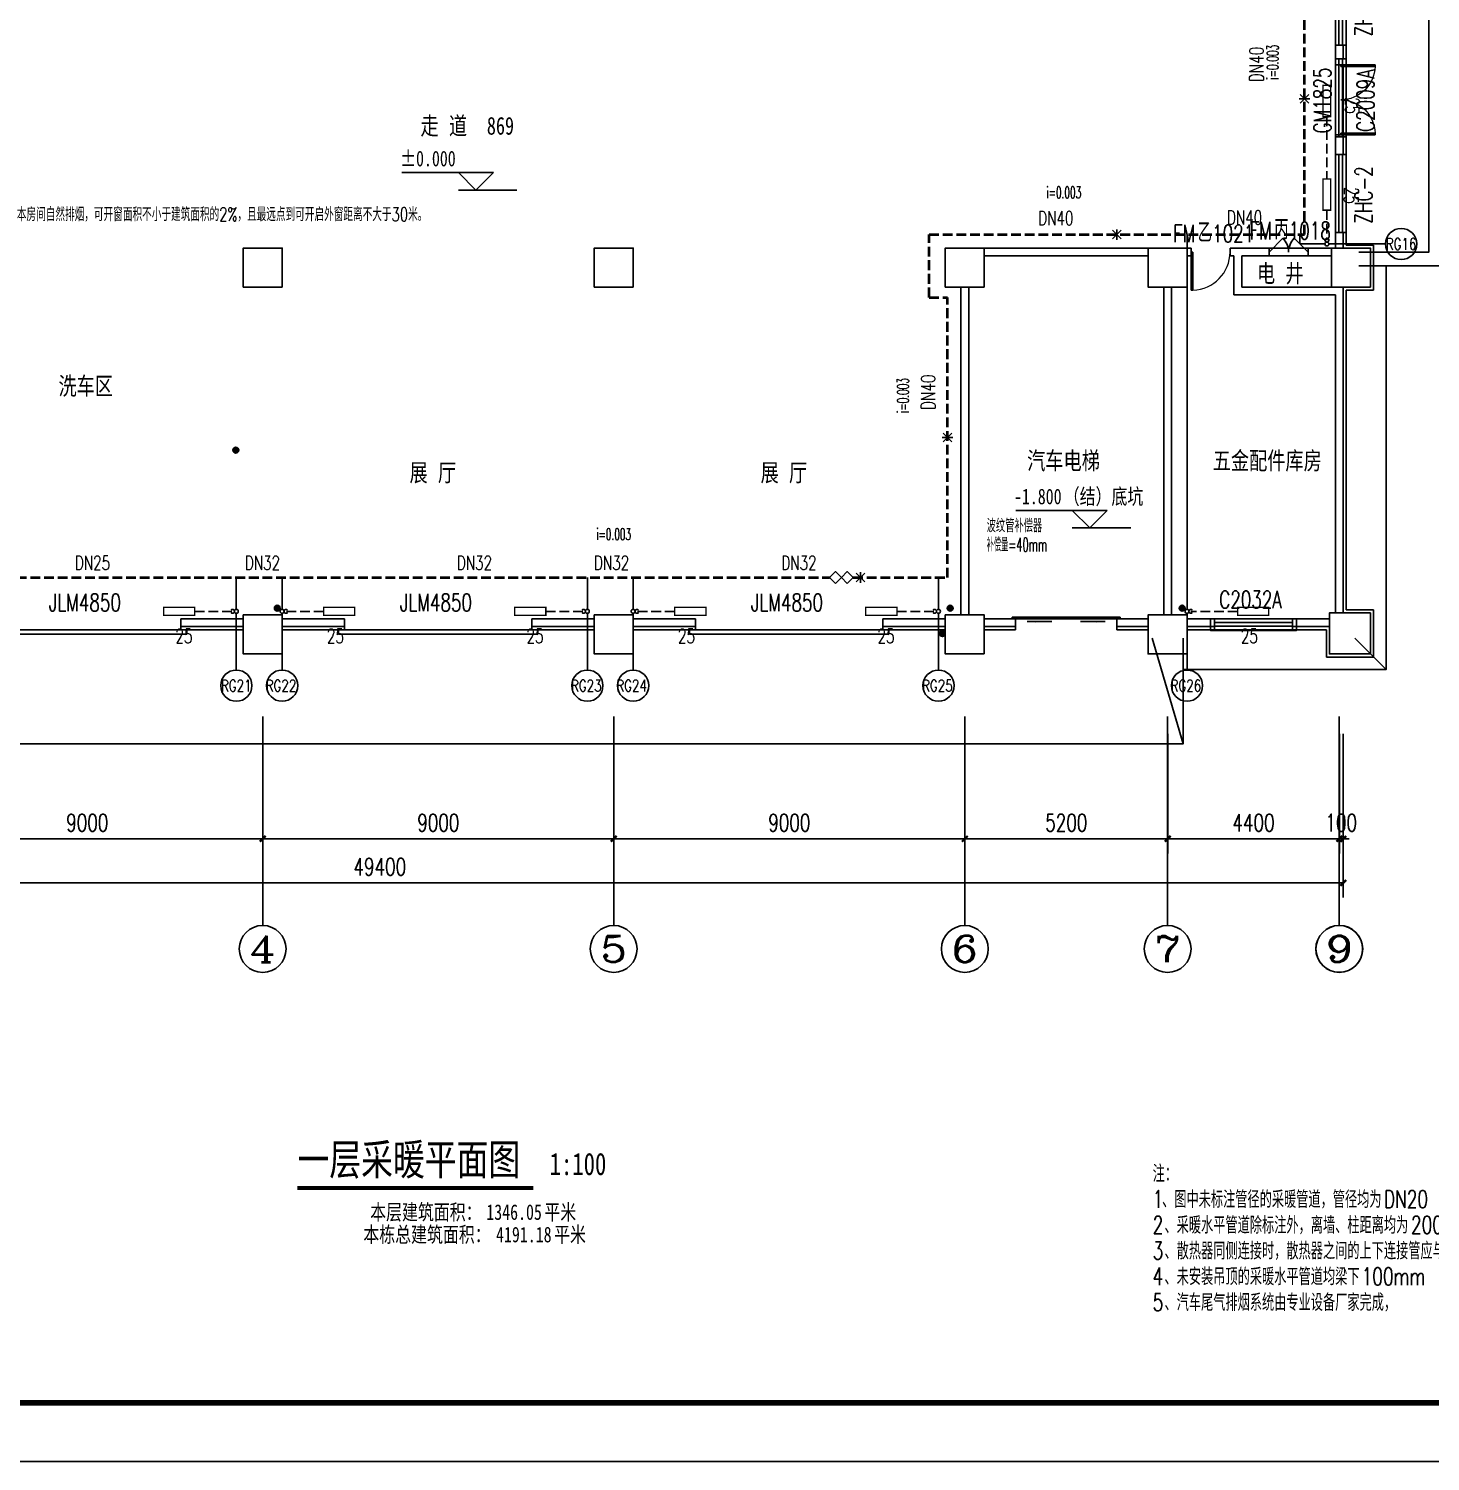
# Model space of a CAD drawing. Extents: x -37230 to 424755, y -141014 to 127947.
# Drawn here: x 82791 to 118727, y -3727 to 32990 of the extents above; entities that cross this region are included whole.
import ezdxf
from ezdxf.enums import TextEntityAlignment as Align

# ---------------------------------------------------------------- set-up
doc = ezdxf.new("R2010")
doc.units = 0
doc.header["$LTSCALE"] = 1000
doc.header["$MEASUREMENT"] = 0
doc.linetypes.add('DASH', pattern=[0.35, 0.25, -0.1])
for name, color, linetype in [('AXIS', 3, 'Continuous'), ('AXIS_TEXT', 7, 'Continuous'), ('COLUMN', 8, 'Continuous'), ('DIM-暖供水', 3, 'Continuous'), ('DIM_SYMB', 3, 'Continuous'), ('PIPE-暖供支管', 4, 'Continuous'), ('PIPE-暖回支管', 4, 'DASH'), ('PUB_TEXT(除标注、表格文字外各种说明文字)', 7, 'Continuous'), ('PUB_Title(图框)', 130, 'Continuous'), ('S_GROUND(给排水)', 143, 'Continuous'), ('SURFACE', 5, 'Continuous'), ('TH-散热器', 4, 'Continuous'), ('TH_TEXT', 7, 'Continuous'), ('TWT_TITLE', 7, 'Continuous'), ('VALVE-暖供水', 7, 'Continuous'), ('VPIPE-暖供支管', 4, 'Continuous'), ('WINDOW_TEXT', 8, 'Continuous'), ('暖通底图', 8, 'Continuous'), ('设备以及附件层', 7, 'Continuous')]:
    doc.layers.add(name, color=color, linetype=linetype)
doc.layers.add('PIPE-暖回水', color=2, linetype='DASH', lineweight=40)
doc.styles.add('-宋体', font='', dxfattribs={"width": 0.75})
doc.styles.add('_TCH_AXIS', font='COMPLEX', dxfattribs={"bigfont": 'GBCBIG'})
doc.styles.add('_TCH_DIM', font='SIMPLEX', dxfattribs={"bigfont": 'GBCBIG'})
doc.styles.add('_TCH_DIM_T3', font='SIMPLEX', dxfattribs={"width": 0.705882, "bigfont": 'GBCBIG'})
doc.styles.add('_TCH_WINDOW', font='SIMPLEX', dxfattribs={"height": 3.5, "bigfont": 'GBCBIG'})
doc.styles.add('_THVAC_DIM', font='SIMPLEX', dxfattribs={"width": 0.8, "height": 3.5, "bigfont": 'HZTXT'})
doc.styles.add('_THVAC_SERIAL', font='COMPLEX', dxfattribs={"width": 0.8, "height": 3.5, "bigfont": 'HZTXT'})
doc.styles.add('COMPLEX', font='COMPLEX')
doc.styles.add('DIM_FONT', font='SIMPLEX', dxfattribs={"width": 0.7, "bigfont": 'GBCBIG'})
doc.styles.get('-宋体').set_extended_font_data('SimSun')
doc.dimstyles.new('_TCH_ARCH&&150', dxfattribs={"dimscale": 1.5, "dimtxt": 350, "dimasz": 100, "dimexe": 250, "dimexo": 300, "dimgap": 100, "dimtad": 1, "dimdec": 0, "dimzin": 0, "dimdsep": 46, "dimtxsty": 'DIM_FONT', "dimblk": 'ARCHTICK', "dimcen": 0.09, "dimclrt": 7, "dimazin": 2, "dimtfac": 1, "dimtdec": 0, "dimtix": 1, "dimtmove": 2, "dimatfit": 3, "dimfxl": 0, "dimtolj": 1, "dimtzin": 0, "dimarcsym": 0})

# ---------------------------------------------------------------- blocks, each defined once
blk = doc.blocks.new('geipaishuiguan')
at = {"layer": 'S_GROUND(给排水)'}
for p, q in [((-50313, 82116), (-50313, 81971)), ((-50275, 82043), (-50313, 82043)), ((-50275, 82116), (-50275, 81971))]:
    blk.add_line(p, q, dxfattribs=at)
for radius in [75, 50]:
    blk.add_circle((-50294, 82043), radius, dxfattribs=at)
blk = doc.blocks.new('gouzaozhuyi')
at = {"layer": 'COLUMN'}
blk.add_lwpolyline([(-113223, -21566), (-113223, -21866), (-113323, -21866), (-113323, -21566), (-113223, -21566)], dxfattribs=at)
blk = doc.blocks.new('我')
at = {"layer": 'TWT_TITLE'}
blk.add_lwpolyline([(-144001, -68537), (-54901, -68537), (-54901, -5537), (-144001, -5537)], close=True, dxfattribs=at)
at = {"layer": 'TWT_TITLE', "const_width": 150}
blk.add_lwpolyline([(-140251, -67037), (-56401, -67037), (-56401, -7037), (-140251, -7037)], close=True, dxfattribs=at)
blk = doc.blocks.new('_ArchTick')
at = {"color": 0, "linetype": 'ByBlock', "const_width": 0.4}
blk.add_lwpolyline([(-0.5, -0.5), (0.5, 0.5)], dxfattribs=at)
blk = doc.blocks.new('*D77')
at = {"layer": 'AXIS', "color": 0, "lineweight": -2}
for p, q in [((79791, 14915), (79791, 11852)), ((88791, 14915), (88791, 11852)), ((79791, 12227), (88791, 12227))]:
    blk.add_line(p, q, dxfattribs=at)
at = {"layer": 'Defpoints', "color": 0}
for p in [(79791, 15365), (88791, 15365), (88791, 12227)]:
    blk.add_point(p, dxfattribs=at)
at = {"layer": 'AXIS', "color": 0, "lineweight": -2, "xscale": 150, "yscale": 150, "zscale": 150, "rotation": 180}
blk.add_blockref('_ArchTick', (79791, 12227), dxfattribs=at)
at = {"layer": 'AXIS', "color": 0, "lineweight": -2, "xscale": 150, "yscale": 150, "zscale": 150}
blk.add_blockref('_ArchTick', (88791, 12227), dxfattribs=at)
at = {"layer": 'AXIS', "color": 7, "insert": (84291, 12639), "char_height": 446.2, "attachment_point": 5, "style": '_TCH_DIM_T3'}
blk.add_mtext('\\A1;9000', dxfattribs=at)
blk = doc.blocks.new('*D78')
at = {"layer": 'AXIS', "color": 0, "lineweight": -2}
for p, q in [((88791, 14915), (88791, 11852)), ((97791, 14915), (97791, 11852)), ((88791, 12227), (97791, 12227))]:
    blk.add_line(p, q, dxfattribs=at)
at = {"layer": 'Defpoints', "color": 0}
for p in [(88791, 15365), (97791, 15365), (97791, 12227)]:
    blk.add_point(p, dxfattribs=at)
at = {"layer": 'AXIS', "color": 0, "lineweight": -2, "xscale": 150, "yscale": 150, "zscale": 150, "rotation": 180}
blk.add_blockref('_ArchTick', (88791, 12227), dxfattribs=at)
at = {"layer": 'AXIS', "color": 0, "lineweight": -2, "xscale": 150, "yscale": 150, "zscale": 150}
blk.add_blockref('_ArchTick', (97791, 12227), dxfattribs=at)
at = {"layer": 'AXIS', "color": 7, "insert": (93291, 12639), "char_height": 446.2, "attachment_point": 5, "style": '_TCH_DIM_T3'}
blk.add_mtext('\\A1;9000', dxfattribs=at)
blk = doc.blocks.new('*D79')
at = {"layer": 'AXIS', "color": 0, "lineweight": -2}
for p, q in [((97791, 14915), (97791, 11852)), ((106791, 14915), (106791, 11852)), ((97791, 12227), (106791, 12227))]:
    blk.add_line(p, q, dxfattribs=at)
at = {"layer": 'Defpoints', "color": 0}
for p in [(97791, 15365), (106791, 15365), (106791, 12227)]:
    blk.add_point(p, dxfattribs=at)
at = {"layer": 'AXIS', "color": 0, "lineweight": -2, "xscale": 150, "yscale": 150, "zscale": 150, "rotation": 180}
blk.add_blockref('_ArchTick', (97791, 12227), dxfattribs=at)
at = {"layer": 'AXIS', "color": 0, "lineweight": -2, "xscale": 150, "yscale": 150, "zscale": 150}
blk.add_blockref('_ArchTick', (106791, 12227), dxfattribs=at)
at = {"layer": 'AXIS', "color": 7, "insert": (102291, 12639), "char_height": 446.2, "attachment_point": 5, "style": '_TCH_DIM_T3'}
blk.add_mtext('\\A1;9000', dxfattribs=at)
blk = doc.blocks.new('*D80')
at = {"layer": 'AXIS', "color": 0, "lineweight": -2}
for p, q in [((106791, 14915), (106791, 11852)), ((111991, 14915), (111991, 11852)), ((106791, 12227), (111991, 12227))]:
    blk.add_line(p, q, dxfattribs=at)
at = {"layer": 'Defpoints', "color": 0}
for p in [(106791, 15365), (111991, 15365), (111991, 12227)]:
    blk.add_point(p, dxfattribs=at)
at = {"layer": 'AXIS', "color": 0, "lineweight": -2, "xscale": 150, "yscale": 150, "zscale": 150, "rotation": 180}
blk.add_blockref('_ArchTick', (106791, 12227), dxfattribs=at)
at = {"layer": 'AXIS', "color": 0, "lineweight": -2, "xscale": 150, "yscale": 150, "zscale": 150}
blk.add_blockref('_ArchTick', (111991, 12227), dxfattribs=at)
at = {"layer": 'AXIS', "color": 7, "insert": (109391, 12639), "char_height": 446.2, "attachment_point": 5, "style": '_TCH_DIM_T3'}
blk.add_mtext('\\A1;5200', dxfattribs=at)
blk = doc.blocks.new('*D81')
at = {"layer": 'AXIS', "color": 0, "lineweight": -2}
for p, q in [((111991, 14915), (111991, 11852)), ((116391, 14915), (116391, 11852)), ((111991, 12227), (116391, 12227))]:
    blk.add_line(p, q, dxfattribs=at)
at = {"layer": 'Defpoints', "color": 0}
for p in [(111991, 15365), (116391, 15365), (116391, 12227)]:
    blk.add_point(p, dxfattribs=at)
at = {"layer": 'AXIS', "color": 0, "lineweight": -2, "xscale": 150, "yscale": 150, "zscale": 150, "rotation": 180}
blk.add_blockref('_ArchTick', (111991, 12227), dxfattribs=at)
at = {"layer": 'AXIS', "color": 0, "lineweight": -2, "xscale": 150, "yscale": 150, "zscale": 150}
blk.add_blockref('_ArchTick', (116391, 12227), dxfattribs=at)
at = {"layer": 'AXIS', "color": 7, "insert": (114191, 12639), "char_height": 446.2, "attachment_point": 5, "style": '_TCH_DIM_T3'}
blk.add_mtext('\\A1;4400', dxfattribs=at)
blk = doc.blocks.new('*D82')
at = {"layer": 'AXIS', "color": 0, "lineweight": -2}
for p, q in [((116391, 14915), (116391, 11852)), ((116491, 14915), (116491, 11852)), ((116391, 12227), (116241, 12227)), ((116391, 12227), (116491, 12227)), ((116491, 12227), (116641, 12227))]:
    blk.add_line(p, q, dxfattribs=at)
at = {"layer": 'Defpoints', "color": 0}
for p in [(116391, 15365), (116491, 15365), (116491, 12227)]:
    blk.add_point(p, dxfattribs=at)
at = {"layer": 'AXIS', "color": 0, "lineweight": -2, "xscale": 150, "yscale": 150, "zscale": 150}
blk.add_blockref('_ArchTick', (116391, 12227), dxfattribs=at)
at = {"layer": 'AXIS', "color": 0, "lineweight": -2, "xscale": 150, "yscale": 150, "zscale": 150, "rotation": 180}
blk.add_blockref('_ArchTick', (116491, 12227), dxfattribs=at)
at = {"layer": 'AXIS', "color": 7, "insert": (116441, 12639), "char_height": 446.2, "attachment_point": 5, "style": '_TCH_DIM_T3'}
blk.add_mtext('\\A1;100', dxfattribs=at)
blk = doc.blocks.new('*D83')
at = {"layer": 'AXIS', "color": 0, "lineweight": -2}
for p, q in [((67091, 14915), (67091, 10723)), ((116491, 14915), (116491, 10723)), ((67091, 11098), (116491, 11098))]:
    blk.add_line(p, q, dxfattribs=at)
at = {"layer": 'Defpoints', "color": 0}
for p in [(67091, 15365), (116491, 15365), (116491, 11098)]:
    blk.add_point(p, dxfattribs=at)
at = {"layer": 'AXIS', "color": 0, "lineweight": -2, "xscale": 150, "yscale": 150, "zscale": 150, "rotation": 180}
blk.add_blockref('_ArchTick', (67091, 11098), dxfattribs=at)
at = {"layer": 'AXIS', "color": 0, "lineweight": -2, "xscale": 150, "yscale": 150, "zscale": 150}
blk.add_blockref('_ArchTick', (116491, 11098), dxfattribs=at)
at = {"layer": 'AXIS', "color": 7, "insert": (91791, 11510), "char_height": 446.2, "attachment_point": 5, "style": '_TCH_DIM_T3'}
blk.add_mtext('\\A1;49400', dxfattribs=at)
blk = doc.blocks.new('_AXISO')
blk.add_circle((0, 0), 0.5)
at = {"layer": 'AXIS_TEXT', "style": 'COMPLEX', "width": 1.041667}
blk.add_attdef('A', text='', height=0.56, dxfattribs=at).set_placement((-0.25, -0.28), (0.25, -0.28), align=Align.FIT)
blk = doc.blocks.new('$DorLib2D$00000116')
at = {"color": 0}
for p, q in [((-0.5, 0), (-0.146, 0.354)), ((0.5, 0), (0.146, 0.354))]:
    blk.add_line(p, q, dxfattribs=at)
for centre, start, end in [((-0.5, 0), 0, 45), ((0.5, 0), 135, 180)]:
    blk.add_arc(centre, 0.5, start, end, dxfattribs=at)
blk = doc.blocks.new('$DorLib2D$00000001')
for p, q in [((0.45, 0.975), (0.5, 0.975)), ((0.45, 0), (0.45, 0.975)), ((0.5, 0), (0.5, 0.975)), ((0.5, 0), (0.45, 0))]:
    blk.add_line(p, q)
at = {"lineweight": 13}
blk.add_arc((0.475, 0), 0.975, 91.4693, 180, dxfattribs=at)
blk = doc.blocks.new('$DorLib2D$00000126')
at = {"color": 0, "linetype": 'Continuous'}
for p, q in [((-0.532, 0.5), (-0.532, 0.9)), ((0.532, 0.9), (0.532, 0.5))]:
    blk.add_line(p, q, dxfattribs=at)
at = {"color": 0, "linetype": 'DASH'}
for p, q in [((-0.532, 0.9), (0.532, 0.9)), ((-0.532, 0.5), (0.532, 0.5))]:
    blk.add_line(p, q, dxfattribs=at)
blk = doc.blocks.new('$DorLib2D$00000130')
at = {"color": 0, "linetype": 'Continuous'}
for p, q in [((-0.533, 0.66), (-0.533, 0.513)), ((0, 0.66), (-0.533, 0.66)), ((0, 0.513), (0, 0.66)), ((0.533, 0.66), (0, 0.66)), ((0.533, 0.66), (0.533, 0.513)), ((0, 0.513), (-0.533, 0.513)), ((0.533, 0.513), (0, 0.513)), ((-0.385, 0.269), (-0.14, 0.269)), ((-0.385, 0.269), (-0.3, 0.214)), ((-0.3, 0.214), (-0.3, 0.269)), ((0.385, 0.269), (0.14, 0.269)), ((0.3, 0.214), (0.3, 0.269)), ((0.385, 0.269), (0.3, 0.214))]:
    blk.add_line(p, q, dxfattribs=at)
blk = doc.blocks.new('$WINLIB2D$00000001')
at = {"color": 0}
for points in [[(-0.5, 0.5), (-0.5, -0.5)], [(-0.5, 0.5), (0.5, 0.5)], [(0.5, -0.5), (0.5, 0.5)], [(0.5, 0.167), (-0.5, 0.167)], [(0.5, -0.167), (-0.5, -0.167)], [(-0.5, -0.5), (0.5, -0.5)]]:
    blk.add_lwpolyline(points, dxfattribs=at)
blk = doc.blocks.new('$DorLib2D$00000002')
for p, q in [((-0.5, 0), (-0.5, 0.4875)), ((-0.475, 0.4875), (-0.5, 0.4875)), ((-0.475, 0), (-0.475, 0.4875)), ((0.475, 0), (0.475, 0.4875)), ((0.475, 0.4875), (0.5, 0.4875)), ((0.5, 0), (0.5, 0.4875)), ((-0.5, 0), (-0.475, 0)), ((0.5, 0), (0.475, 0))]:
    blk.add_line(p, q)
at = {"lineweight": 13}
for centre, start, end in [((-0.4875, 0), 0, 88.53072), ((0.4875, 0), 91.46928, 180)]:
    blk.add_arc(centre, 0.4875, start, end, dxfattribs=at)
blk = doc.blocks.new('_FZH')
blk.add_lwpolyline([(-0.5, -0.5), (0.5, -0.5), (0.5, 0.5), (-0.5, 0.5)], close=True)
blk = doc.blocks.new('$VALVE$00000440')
for points in [[(-75, -75), (0, 0), (-75, 75), (-150, 0)], [(75, -75), (150, 0), (75, 75), (0, 0)]]:
    blk.add_lwpolyline(points, close=True)
for p in [(-150, 0), (150, 0)]:
    blk.add_point(p)
blk = doc.blocks.new('$VALVE$00000780')
at = {"layer": '设备以及附件层'}
for points in [[(-37, -37), (37, 37)], [(37, -37), (-37, 37)], [(0, 45), (0, -45)]]:
    blk.add_lwpolyline(points, dxfattribs=at)
blk = doc.blocks.new('i')
at = {"layer": 'AXIS'}
ref = blk.add_blockref('_AXISO', (116391.4, 9405.2), dxfattribs=dict(at, xscale=1200, yscale=1200, zscale=1200))
ref.add_attrib('A', '9', dxfattribs={"layer": 'AXIS_TEXT', "height": 678.8, "style": '_TCH_AXIS', "width": 1.5}).set_placement((116052, 9065.8), (116730.8, 9065.8), align=Align.FIT)
for p1, p2, distance, picture, middle in [((67091.4, 15365.2), (116491.4, 15365.2), -4267.7, '*D83', (91791.4, 11510)), ((79791.4, 15365.2), (88791.4, 15365.2), -3138.6, '*D77', (84291.4, 12639.1)), ((88791.4, 15365.2), (97791.4, 15365.2), -3138.6, '*D78', (93291.4, 12639.1)), ((97791.4, 15365.2), (106791.4, 15365.2), -3138.6, '*D79', (102291.4, 12639.1)), ((106791.4, 15365.2), (111991.4, 15365.2), -3138.6, '*D80', (109391.4, 12639.1)), ((111991.4, 15365.2), (116391.4, 15365.2), -3138.6, '*D81', (114191.4, 12639.1)), ((116391.4, 15365.2), (116491.4, 15365.2), -3138.6, '*D82', (116441.4, 12639.1))]:
    dim = blk.add_aligned_dim(p1=p1, p2=p2, distance=distance, dimstyle='_TCH_ARCH&&150', dxfattribs=at)
    dim.commit()
    dim.dimension.update_dxf_attribs({"geometry": picture, "text_midpoint": middle})

msp = doc.modelspace()

# ---------------------------------------------------------------- linework, layer by layer
at = {"color": 3}
for p, q in [((117578.4, 27471.3), (116125.3, 27471.3, 750)), ((88115.7, 16553.1), (88115.7, 18006.2, 750)), ((89288.6, 16553.1), (89288.6, 18006.2, 750)), ((97115.7, 16553.1), (97115.7, 18006.2, 750)), ((98288.6, 16553.1), (98288.6, 18006.2, 750)), ((106115.7, 16553.1), (106115.7, 18006.2, 750)), ((112488.6, 16553.1), (112488.6, 18006.2, 750))]:
    msp.add_line(p, q, dxfattribs=at)
at = {"layer": 'AXIS'}
for p, q in [((88791.4, 15365.2), (88791.4, 10005.2)), ((97791.4, 15365.2), (97791.4, 10005.2)), ((106791.4, 15365.2), (106791.4, 10005.2)), ((111991.4, 15365.2), (111991.4, 10005.2)), ((116391.4, 15365.2), (116391.4, 10005.2))]:
    msp.add_line(p, q, dxfattribs=at)
at = {"layer": 'DIM-暖供水'}
for points in [[(114938.4, 31405.5, 0, 0, 0), (114938.4, 32705.5, 53.3, 0, 0), (114938.4, 32905.5, 0, 0, 0)], [(108605.3, 28538.9, 0, 0, 0), (109905.3, 28538.9, 53.3, 0, 0), (110105.3, 28538.9, 0, 0, 0)], [(105462.2, 22864, 0, 0, 0), (105462.2, 24164, 53.3, 0, 0), (105462.2, 24364, 0, 0, 0)], [(97066.1, 19780.8, 0, 0, 0), (98366.1, 19780.8, 53.3, 0, 0), (98566.1, 19780.8, 0, 0, 0)]]:
    msp.add_lwpolyline(points, format="xyseb", dxfattribs=at)
for centre in [(117978.4, 27471.3), (88115.7, 16153.1), (89288.6, 16153.1), (97115.7, 16153.1), (98288.6, 16153.1), (106115.7, 16153.1), (112488.6, 16153.1)]:
    msp.add_circle(centre, 400, dxfattribs=at)
at = {"layer": 'DIM_SYMB', "const_width": 105}
msp.add_lwpolyline([(89683.8, 3279.6), (95728.6, 3279.6)], dxfattribs=at)
at = {"layer": 'PIPE-暖供支管', "linetype": 'Continuous'}
for p, q in [((112488.6, 18106.2), (112488.6, 27710.6)), ((115382.2, 27471.3), (115382.2, 27710.6)), ((115382.2, 27471.3), (116025.3, 27471.3)), ((88115.7, 18106.2), (88115.7, 18923.7)), ((89288.6, 18106.2), (89288.6, 18923.7)), ((97115.7, 18106.2), (97115.7, 18923.7)), ((98288.6, 18106.2), (98288.6, 18923.7)), ((106115.7, 18106.2), (106115.7, 18923.7))]:
    msp.add_line(p, q, dxfattribs=at)
for centre in [(116075.3, 27471.3), (116075.3, 27471.3), (88115.7, 18056.2), (88115.7, 18056.2), (89288.6, 18056.2), (89288.6, 18056.2), (97115.7, 18056.2), (97115.7, 18056.2), (98288.6, 18056.2), (98288.6, 18056.2), (106115.7, 18056.2), (106115.7, 18056.2), (112488.6, 18056.2), (112488.6, 18056.2)]:
    msp.add_circle(centre, 50, dxfattribs=at)
at = {"layer": 'PIPE-暖回支管', "linetype": 'DASH'}
for p, q in [((116075.3, 30738.2), (116075.3, 29138.2)), ((116075.3, 28338.2), (116075.3, 27571.3)), ((87051, 18056.2), (88015.7, 18056.2)), ((90353.3, 18056.2), (89388.6, 18056.2)), ((96051, 18056.2), (97015.7, 18056.2)), ((99353.3, 18056.2), (98388.6, 18056.2)), ((105051, 18056.2), (106015.7, 18056.2)), ((113783.9, 18056.2), (112588.6, 18056.2))]:
    msp.add_line(p, q, dxfattribs=at)
for centre, start, end in [((116075.3, 27571.3), 135, 45), ((88015.7, 18056.2), 225, 135), ((89388.6, 18056.2), 45, 315), ((97015.7, 18056.2), 225, 135), ((98388.6, 18056.2), 45, 315), ((106015.7, 18056.2), 225, 135), ((112588.6, 18056.2), 45, 315)]:
    msp.add_arc(centre, 50, start, end, dxfattribs=at)
at = {"layer": 'PIPE-暖回水', "linetype": 'DASH'}
for p, q in [((115501.3, 27710.6), (115501.3, 34677.8)), ((105878.2, 26102.8), (105878.2, 27710.6)), ((105878.2, 27710.6), (115501.3, 27710.6)), ((105878.2, 26102.8), (106350.3, 26102.8)), ((106350.3, 18923.7), (106350.3, 26102.8)), ((67438.6, 18923.7), (103327.4, 18923.7)), ((103927.4, 18923.7), (106350.3, 18923.7))]:
    msp.add_line(p, q, dxfattribs=at)
at = {"layer": 'SURFACE', "color": 8}
for p, q in [((116571.4, 32565.2), (116491.4, 32565.2)), ((116571.4, 32565.2), (116571.4, 32220.8)), ((116571.4, 32220.8), (116491.4, 32220.8)), ((116571.4, 32065.2), (116491.4, 32065.2)), ((116571.4, 30220.8), (116571.4, 32065.2)), ((116571.4, 30265.2), (116491.4, 30265.2)), ((116571.4, 30220.8), (116491.4, 30220.8)), ((116571.4, 30265.2), (116571.4, 29765.2)), ((116571.4, 29765.2), (116491.4, 29765.2)), ((116571.4, 27765.2), (116491.4, 27765.2)), ((116571.4, 27765.2), (116571.4, 27445.2)), ((117271.4, 27445.2), (116571.4, 27445.2)), ((117271.4, 26285.2), (117271.4, 27445.2)), ((116571.4, 26285.2), (116571.4, 26265.2)), ((116571.4, 26285.2), (117271.4, 26285.2)), ((116571.4, 26265.2), (116571.4, 18095.2)), ((117271.4, 18095.2), (116571.4, 18095.2)), ((117271.4, 16885.2), (117271.4, 18095.2)), ((86691.4, 17585.2), (86691.4, 17665.2)), ((90891.4, 17585.2), (90891.4, 17665.2)), ((95691.4, 17585.2), (95691.4, 17665.2)), ((99891.4, 17585.2), (99891.4, 17665.2)), ((104691.4, 17585.2), (104691.4, 17665.2)), ((108091.4, 17585.2), (108091.4, 17665.2)), ((110691.4, 17585.2), (110691.4, 17665.2)), ((113191.4, 17585.2), (113191.4, 17665.2)), ((115191.4, 17585.2), (115191.4, 17665.2)), ((88291.4, 17585.2), (86691.4, 17585.2)), ((90891.4, 17585.2), (89291.4, 17585.2)), ((97291.4, 17585.2), (95691.4, 17585.2)), ((99891.4, 17585.2), (98291.4, 17585.2)), ((106291.4, 17585.2), (104691.4, 17585.2)), ((108091.4, 17585.2), (107291.4, 17585.2)), ((111491.4, 17585.2), (110691.4, 17585.2)), ((113191.4, 17585.2), (112491.4, 17585.2)), ((116061.4, 17585.2), (115191.4, 17585.2)), ((116061.4, 17585.2), (116061.4, 16885.2)), ((116061.4, 16885.2), (117271.4, 16885.2))]:
    msp.add_line(p, q, dxfattribs=at)
at = {"layer": 'TH-散热器', "color": 3, "const_width": 35}
for points in [[(115975.3, 31538.2), (115975.3, 30738.2), (116175.3, 30738.2), (116175.3, 31538.2)], [(115975.3, 29138.2), (115975.3, 28338.2), (116175.3, 28338.2), (116175.3, 29138.2)], [(86251, 17956.2), (87051, 17956.2), (87051, 18156.2), (86251, 18156.2)], [(91153.3, 18156.2), (90353.3, 18156.2), (90353.3, 17956.2), (91153.3, 17956.2)], [(95251, 17956.2), (96051, 17956.2), (96051, 18156.2), (95251, 18156.2)], [(100153.3, 18156.2), (99353.3, 18156.2), (99353.3, 17956.2), (100153.3, 17956.2)], [(104251, 17956.2), (105051, 17956.2), (105051, 18156.2), (104251, 18156.2)], [(114583.9, 18156.2), (113783.9, 18156.2), (113783.9, 17956.2), (114583.9, 17956.2)]]:
    msp.add_lwpolyline(points, close=True, dxfattribs=at)
at = {"layer": 'VPIPE-暖供支管', "linetype": 'Continuous'}
for centre in [(116075.3, 27471.3), (98288.6, 18056.2), (106115.7, 18056.2), (112488.6, 18056.2)]:
    msp.add_circle(centre, 50, dxfattribs=at)
at = {"layer": '暖通底图', "color": 8}
for p, q in [((116291.4, 32565.2), (116291.4, 32220.8)), ((116491.4, 32565.2), (116291.4, 32565.2)), ((116491.4, 32220.8), (116491.4, 32565.2)), ((116291.4, 32220.8), (116491.4, 32220.8)), ((116291.4, 30220.8), (116291.4, 32065.2)), ((116291.4, 32065.2), (116491.4, 32065.2)), ((116491.4, 32065.2), (116491.4, 30220.8)), ((116291.4, 30265.2), (116291.4, 29765.2)), ((116491.4, 30265.2), (116291.4, 30265.2)), ((116491.4, 30220.8), (116291.4, 30220.8)), ((116491.4, 29765.2), (116491.4, 30265.2)), ((116291.4, 29765.2), (116491.4, 29765.2)), ((94708.8, 29304.7), (92361.3, 29304.7)), ((94258.8, 28854.7), (93808.8, 29304.7)), ((94258.8, 28854.7), (94708.8, 29304.7)), ((95308.8, 28854.7), (93808.8, 28854.7)), ((116491.4, 27765.2), (116291.4, 27765.2)), ((116291.4, 27765.2), (116291.4, 27365.2)), ((116491.4, 27365.2), (116491.4, 27765.2)), ((107291.4, 27365.2), (111491.4, 27365.2)), ((112591.4, 27365.2), (112491.4, 27365.2)), ((112591.4, 27165.2), (112591.4, 27365.2)), ((113791.4, 27365.2), (113591.4, 27365.2)), ((113591.4, 27365.2), (113591.4, 27165.2)), ((114591.4, 27365.2), (113791.4, 27365.2)), ((114591.4, 27165.2), (114591.4, 27365.2)), ((114591.4, 27365.2), (115591.4, 27365.2)), ((116191.4, 27365.2), (115591.4, 27365.2)), ((115591.4, 27365.2), (115591.4, 27165.2)), ((107291.4, 27165.2), (111491.4, 27165.2)), ((112491.4, 27165.2), (112591.4, 27165.2)), ((113591.4, 27165.2), (113691.4, 27165.2)), ((113691.4, 27165.2), (113691.4, 26165.2)), ((113891.4, 27165.2), (113891.4, 26365.2)), ((113891.4, 27165.2), (114591.4, 27165.2)), ((114591.4, 27165.2), (115591.4, 27165.2)), ((115591.4, 27165.2), (116191.4, 27165.2)), ((106691.4, 26365.2), (106691.4, 17965.2)), ((106891.4, 26365.2), (106891.4, 17965.2)), ((111891.4, 26365.2), (111891.4, 17965.2)), ((112091.4, 26365.2), (112091.4, 17965.2)), ((116291.4, 26165.2), (113691.4, 26165.2)), ((116291.4, 26365.2), (113891.4, 26365.2)), ((116291.4, 26165.2), (116291.4, 18015.2)), ((116491.4, 26365.2), (116491.4, 26265.2)), ((116491.4, 26265.2), (116491.4, 18015.2)), ((110445.1, 20644.4), (108097.6, 20644.4)), ((109995.1, 20194.4), (109545.1, 20644.4)), ((109995.1, 20194.4), (110445.1, 20644.4)), ((111045.1, 20194.4), (109545.1, 20194.4)), ((88291.4, 17865.2), (86691.4, 17865.2)), ((86691.4, 17865.2), (86691.4, 17665.2)), ((86691.4, 17665.2), (88291.4, 17665.2)), ((90891.4, 17865.2), (89291.4, 17865.2)), ((89291.4, 17665.2), (90891.4, 17665.2)), ((90891.4, 17665.2), (90891.4, 17865.2)), ((97291.4, 17865.2), (95691.4, 17865.2)), ((95691.4, 17865.2), (95691.4, 17665.2)), ((95691.4, 17665.2), (97291.4, 17665.2)), ((99891.4, 17865.2), (98291.4, 17865.2)), ((98291.4, 17665.2), (99891.4, 17665.2)), ((99891.4, 17665.2), (99891.4, 17865.2)), ((106291.4, 17865.2), (104691.4, 17865.2)), ((104691.4, 17865.2), (104691.4, 17665.2)), ((104691.4, 17665.2), (106291.4, 17665.2)), ((108091.4, 17865.2), (107291.4, 17865.2)), ((107291.4, 17665.2), (108091.4, 17665.2)), ((108091.4, 17665.2), (108091.4, 17865.2)), ((111491.4, 17865.2), (110691.4, 17865.2)), ((110691.4, 17865.2), (110691.4, 17665.2)), ((110691.4, 17665.2), (111491.4, 17665.2)), ((113191.4, 17865.2), (112491.4, 17865.2)), ((112491.4, 17665.2), (113191.4, 17665.2)), ((113191.4, 17665.2), (113191.4, 17865.2)), ((116141.4, 17865.2), (115191.4, 17865.2)), ((115191.4, 17865.2), (115191.4, 17665.2)), ((115191.4, 17665.2), (116141.4, 17665.2)), ((111591.4, 17365.2), (112391.4, 14665.2)), ((115191.4, 17565.2), (113191.4, 17565.2))]:
    msp.add_line(p, q, dxfattribs=at)
for points in [[(116491.4, 38415.2), (119041.4, 38415.2), (119041.4, 26915.2), (116891.4, 26915.2)], [(116491.4, 38065.2), (118691.4, 38065.2), (118691.4, 27265.2), (116891.4, 27265.2)], [(117591.4, 26915.2), (117591.4, 16565.2), (112391.4, 16565.2)], [(112391.4, 17365.2), (112391.4, 14665.2), (70391.4, 14665.2), (70391.4, 17365.2)], [(117591.4, 16565.2), (116791.4, 17365.2)]]:
    msp.add_lwpolyline(points, dxfattribs=at)

# ---------------------------------------------------------------- block references
msp.add_blockref('i', (3, 0.7))
at = {"layer": 'AXIS'}
ref = msp.add_blockref('_AXISO', (88791.4, 9405.2), dxfattribs=dict(at, xscale=1200, yscale=1200, zscale=1200))
ref.add_attrib('A', '4', dxfattribs={"layer": 'AXIS_TEXT', "height": 678.8, "style": '_TCH_AXIS', "width": 1.3125}).set_placement((88452, 9065.8), (89130.8, 9065.8), align=Align.FIT)
ref = msp.add_blockref('_AXISO', (97791.4, 9405.2), dxfattribs=dict(at, xscale=1200, yscale=1200, zscale=1200))
ref.add_attrib('A', '5', dxfattribs={"layer": 'AXIS_TEXT', "height": 678.8, "style": '_TCH_AXIS', "width": 1.5}).set_placement((97452, 9065.8), (98130.8, 9065.8), align=Align.FIT)
ref = msp.add_blockref('_AXISO', (106791.4, 9405.2), dxfattribs=dict(at, xscale=1200, yscale=1200, zscale=1200))
ref.add_attrib('A', '6', dxfattribs={"layer": 'AXIS_TEXT', "height": 678.8, "style": '_TCH_AXIS', "width": 1.5}).set_placement((106452, 9065.8), (107130.8, 9065.8), align=Align.FIT)
ref = msp.add_blockref('_AXISO', (111991.4, 9405.2), dxfattribs=dict(at, xscale=1200, yscale=1200, zscale=1200))
ref.add_attrib('A', '7', dxfattribs={"layer": 'AXIS_TEXT', "height": 678.8, "style": '_TCH_AXIS', "width": 1.5}).set_placement((111652, 9065.8), (112330.8, 9065.8), align=Align.FIT)
ref = msp.add_blockref('_AXISO', (116391.4, 9405.2), dxfattribs=dict(at, xscale=1200, yscale=1200, zscale=1200))
ref.add_attrib('A', '9', dxfattribs={"layer": 'AXIS_TEXT', "height": 678.8, "style": '_TCH_AXIS', "width": 1.5}).set_placement((116052, 9065.8), (116730.8, 9065.8), align=Align.FIT)
at = {"layer": 'PUB_Title(图框)', "color": 3}
msp.add_blockref('我', (196231, 64809.9), dxfattribs=at)
at = {"layer": 'VALVE-暖供水', "xscale": 3, "yscale": 3, "zscale": 3, "rotation": 90}
for p in [(115501.3, 31194.2), (106350.3, 22513.3)]:
    msp.add_blockref('$VALVE$00000780', p, dxfattribs=at)
at = {"layer": 'VALVE-暖供水'}
for name, p, xscale, yscale, zscale in [('$VALVE$00000780', (110689.8, 27710.6), 3, 3, 3), ('$VALVE$00000440', (103627.4, 18923.7), 2, 2, 2), ('$VALVE$00000780', (104114.7, 18923.7), 3, 3, 3)]:
    msp.add_blockref(name, p, dxfattribs=dict(at, xscale=xscale, yscale=yscale, zscale=zscale))
at = {"layer": '暖通底图', "color": 8}
ref = msp.add_blockref('$WINLIB2D$00000001', (116431.4, 33565.2), dxfattribs=dict(at, xscale=-2000, yscale=-280, zscale=280, rotation=270))
ref.add_attrib('A', 'ZHC-2', (117238.6, 32792.7), dxfattribs={"layer": 'WINDOW_TEXT', "color": 8, "height": 446.25, "rotation": 90, "style": '_TCH_WINDOW', "width": 0.705882})
ref = msp.add_blockref('$DorLib2D$00000002', (116431.4, 31165.2), dxfattribs=dict(at, xscale=-1800, yscale=1800, zscale=280, rotation=270))
ref.add_attrib('A', 'GM1825', (116182.5, 30302.7), dxfattribs={"layer": 'WINDOW_TEXT', "color": 8, "height": 446.25, "rotation": 90, "style": '_TCH_WINDOW', "width": 0.705882})
ref = msp.add_blockref('$WINLIB2D$00000001', (116431.4, 31220.8), dxfattribs=dict(at, xscale=2000, yscale=-280, zscale=280, rotation=270))
ref.add_attrib('A', 'C2009A', (117288.1, 30343.3), dxfattribs={"layer": 'WINDOW_TEXT', "color": 8, "height": 446.25, "rotation": 90, "style": '_TCH_WINDOW', "width": 0.705882})
ref = msp.add_blockref('$WINLIB2D$00000001', (116431.4, 28765.2), dxfattribs=dict(at, xscale=-2000, yscale=-280, zscale=280, rotation=270))
ref.add_attrib('A', 'ZHC-2', (117238.6, 27992.7), dxfattribs={"layer": 'WINDOW_TEXT', "color": 8, "height": 446.25, "rotation": 90, "style": '_TCH_WINDOW', "width": 0.705882})
at = {"layer": '暖通底图', "color": 8, "xscale": -1000, "zscale": 200}
for name, p, yscale in [('$DorLib2D$00000116', (115091.4, 27265.2), 1000), ('$DorLib2D$00000001', (113091.4, 27265.2), -1000)]:
    msp.add_blockref(name, p, dxfattribs=dict(at, yscale=yscale))
at = {"layer": '暖通底图', "color": 8}
for name, p, xscale, yscale, zscale, rotation in [('_FZH', (88791.4, 26865.2), 1000, 1000, 1000, 90), ('_FZH', (97791.4, 26865.2), 1000, 1000, 1000, 90), ('_FZH', (106791.4, 26865.2), 1000, 1000, 1000, 90), ('_FZH', (111991.4, 26865.2), 1000, 1000, 1000, 90), ('_FZH', (116691.4, 26865.2), 1000, 1000, 1000, 90), ('_FZH', (116666.4, 17490.2), 1050, 1050, 1050, 90), ('_FZH', (88791.4, 17465.2), 1000, 1000, 1000, 90), ('_FZH', (97791.4, 17465.2), 1000, 1000, 1000, 90), ('_FZH', (106791.4, 17465.2), 1000, 1000, 1000, 90), ('$DorLib2D$00000130', (109391.4, 17725.2), 2600, -280, 280, 180), ('_FZH', (111991.4, 17465.2), 1000, 1000, 1000, 90)]:
    msp.add_blockref(name, p, dxfattribs=dict(at, xscale=xscale, yscale=yscale, zscale=zscale, rotation=rotation))
at = {"layer": '暖通底图', "color": 8, "linetype": 'Continuous', "xscale": -1}
msp.add_blockref('geipaishuiguan', (37810.2, -59856.4), dxfattribs=at)
at = {"layer": '暖通底图', "color": 8}
ref = msp.add_blockref('$DorLib2D$00000126', (84291.4, 17725.2), dxfattribs=dict(at, xscale=-4800, yscale=280, zscale=280, rotation=180))
ref.add_attrib('A', 'JLM4850', (83308.9, 18060.9), dxfattribs={"layer": 'WINDOW_TEXT', "color": 8, "height": 446.25, "style": '_TCH_WINDOW', "width": 0.705882})
ref = msp.add_blockref('$DorLib2D$00000126', (93291.4, 17725.2), dxfattribs=dict(at, xscale=-4800, yscale=280, zscale=280, rotation=180))
ref.add_attrib('A', 'JLM4850', (92308.9, 18060.9), dxfattribs={"layer": 'WINDOW_TEXT', "color": 8, "height": 446.25, "style": '_TCH_WINDOW', "width": 0.705882})
ref = msp.add_blockref('$DorLib2D$00000126', (102291.4, 17725.2), dxfattribs=dict(at, xscale=-4800, yscale=280, zscale=280, rotation=180))
ref.add_attrib('A', 'JLM4850', (101308.9, 18060.9), dxfattribs={"layer": 'WINDOW_TEXT', "color": 8, "height": 446.25, "style": '_TCH_WINDOW', "width": 0.705882})
ref = msp.add_blockref('$WINLIB2D$00000001', (114191.4, 17725.2), dxfattribs=dict(at, xscale=2000, yscale=280, zscale=280, rotation=180))
ref.add_attrib('A', 'C2032A', (113313.9, 18134.6), dxfattribs={"layer": 'WINDOW_TEXT', "color": 8, "height": 446.25, "style": '_TCH_WINDOW', "width": 0.705882})
at = {"layer": '暖通底图', "color": 8, "xscale": -1}
msp.add_blockref('geipaishuiguan', (38872.3, -63903.1), dxfattribs=at)
at = {"layer": '暖通底图', "color": 8, "rotation": 180}
for p in [(56122.3, 100183.5), (62072.3, 100183.5)]:
    msp.add_blockref('geipaishuiguan', p, dxfattribs=at)
at = {"layer": '暖通底图', "color": 8}
for name, p in [('gouzaozhuyi', (226414.8, 39431.1)), ('gouzaozhuyi', (228514.8, 39431.1)), ('geipaishuiguan', (156510.5, -64556.4))]:
    msp.add_blockref(name, p, dxfattribs=at)

# ---------------------------------------------------------------- texts
at = {"layer": 'DIM-暖供水', "color": 7, "style": '_THVAC_DIM', "width": 0.564706}
for p in [(114833.4, 31683.5), (105357.2, 23142)]:
    msp.add_text('i=0.003', height=297.5, rotation=90, dxfattribs=at).set_placement(p)
for p in [(108883.3, 28643.9), (97344.1, 19885.8)]:
    msp.add_text('i=0.003', height=297.5, dxfattribs=at).set_placement(p)
at = {"layer": 'DIM_SYMB', "color": 7, "style": '-宋体', "width": 0.75}
for s, height, p in [('一层采暖平面图', 797.47, (89683.8, 3609.3)), ('1:100', 569.62, (96148.6, 3609.3))]:
    msp.add_text(s, height=height, dxfattribs=at).set_placement(p)
at = {"layer": 'PUB_TEXT(除标注、表格文字外各种说明文字)', "style": '-宋体', "width": 0.75}
for s, p in [('本层建筑面积：', (91547.6, 2461.3)), ('1346.05', (94524.8, 2461.3)), ('平米', (96013.4, 2461.3)), ('本栋总建筑面积：', (91371.9, 1886.4)), ('4191.18', (94774.4, 1886.4)), ('平米', (96263, 1886.4))]:
    msp.add_text(s, height=398.73, dxfattribs=at).set_placement(p)
at = {"layer": 'TH_TEXT', "color": 3, "style": '_TCH_DIM', "width": 0.705882}
for s, rotation, p in [('DN40', 90, (114447.4, 31623.1)), ('25', 270, (116544.7, 31234.6)), ('25', 270, (116521.5, 28929.8)), ('DN40', 90, (106029.3, 23220.6))]:
    msp.add_text(s, height=360, rotation=rotation, dxfattribs=at).set_placement(p)
at = {"layer": 'TH_TEXT', "color": 3, "style": '_TCH_DIM'}
for s, height, width, p in [('本房间自然排烟，可开窗面积不小于建筑面积的2%%%，且最远点到可开启外窗距离不大于30米。', 350, 0.705882, (82489.4, 28056.4)), ('DN40', 360, 0.705882, (108672.6, 27950.6)), ('DN40', 360, 0.705882, (113512.9, 27971.5)), ('波纹管补偿器', 339.28, 0.7, (107352.1, 20082.6)), ('补偿量=40mm', 351.75, 0.525, (107352.1, 19590.1)), ('DN25', 360, 0.705882, (83974.9, 19119.2)), ('DN32', 360, 0.705882, (88332.7, 19119.2)), ('DN32', 360, 0.705882, (93768.5, 19119.2)), ('DN32', 360, 0.705882, (97284.5, 19119.2)), ('DN32', 360, 0.705882, (102088, 19119.2)), ('25', 360, 0.705882, (86554.6, 17244.9)), ('25', 360, 0.705882, (90438.2, 17244.9)), ('25', 360, 0.705882, (95554.6, 17244.9)), ('25', 360, 0.705882, (99438.2, 17244.9)), ('25', 360, 0.705882, (104554.6, 17244.9)), ('25', 360, 0.705882, (113868.8, 17244.9)), ('1', 450, 0.705882, (111608.9, 2767.4)), ('DN20', 450, 0.705882, (117538.2, 2767.4)), ('2', 450, 0.705882, (111608.9, 2107.4)), ('200mm', 450, 0.705882, (118230.6, 2107.4)), ('3', 450, 0.705882, (111608.9, 1447.4)), ('4', 450, 0.705882, (111608.9, 787.4)), ('100mm', 450, 0.705882, (116966.8, 787.4)), ('5', 450, 0.705882, (111608.9, 127.4))]:
    msp.add_text(s, height=height, dxfattribs=dict(at, width=width)).set_placement(p)
at = {"layer": 'TH_TEXT', "style": '_THVAC_SERIAL', "width": 0.752941}
for s, p in [('RG16', (117583.8, 27322.6)), ('RG21', (87721, 16004.4)), ('RG22', (88867.3, 16004.4)), ('RG23', (96694.4, 16004.4)), ('RG24', (97856.6, 16004.4)), ('RG25', (105694.4, 16004.4)), ('RG26', (112067.3, 16004.4))]:
    msp.add_text(s, height=297.5, dxfattribs=at).set_placement(p)
at = {"layer": 'TH_TEXT', "color": 3, "style": '_TCH_DIM'}
for s, height, p in [('注：', 434.04, (111608.9, 3427.4)), ('、图中未标注管径的采暖管道，管径均为', 434.043, (111850.9, 2767.4)), ('、采暖水平管道除标注外，离墙、柱距离均为', 434.043, (111911.4, 2107.4)), ('、散热器同侧连接时，散热器之间的上下连接管应与散热器接口同径。', 434.043, (111911.4, 1447.4)), ('、未安装吊顶的采暖水平管道均梁下', 434.043, (111911.4, 787.4)), ('、汽车尾气排烟系统由专业设备厂家完成，', 434.043, (111911.4, 127.4))]:
    msp.add_text(s, height=height, dxfattribs=at).set_placement(p)
at = {"layer": 'WINDOW_TEXT', "color": 8, "style": '_TCH_WINDOW', "width": 0.705882}
for s, p in [('FM', (112134.6, 27515.2)), ('1021', (113133.2, 27515.2)), ('FM', (114097.1, 27590.6)), ('1018', (115095.7, 27590.6))]:
    msp.add_text(s, height=446.25, dxfattribs=at).set_placement(p)
at = {"layer": 'WINDOW_TEXT', "color": 8, "style": '_TCH_WINDOW'}
for s, p in [('乙', (112764.6, 27515.2)), ('丙', (114727.1, 27590.6))]:
    msp.add_text(s, height=506.4, dxfattribs=at).set_placement(p)
at = {"layer": '暖通底图', "color": 8, "style": '-宋体', "width": 0.75}
for s, p in [('走', (92837.2, 30273.3)), ('道', (93566.3, 30273.3)), ('869', (94538.4, 30273.3)), ('电', (114281.6, 26488.7)), ('井', (115010.7, 26488.7)), ('洗车区', (83556.5, 23604.8)), ('汽车电梯', (108390.9, 21690.6)), ('五金配件库房', (113147.8, 21690.6)), ('展', (92556.5, 21386.3)), ('厅', (93285.7, 21386.3)), ('展', (101556.5, 21386.3)), ('厅', (102285.7, 21386.3))]:
    msp.add_text(s, height=455.7, dxfattribs=at).set_placement(p)
at = {"layer": '暖通底图', "color": 7, "style": '-宋体', "width": 0.75}
for s, p in [('%%P0.000', (92316.3, 29462.2)), ('-1.800', (108052.6, 20801.9)), ('（结）底坑', (109328.6, 20801.9))]:
    msp.add_text(s, height=398.73, dxfattribs=at).set_placement(p)

doc.saveas('drawing.dxf')
